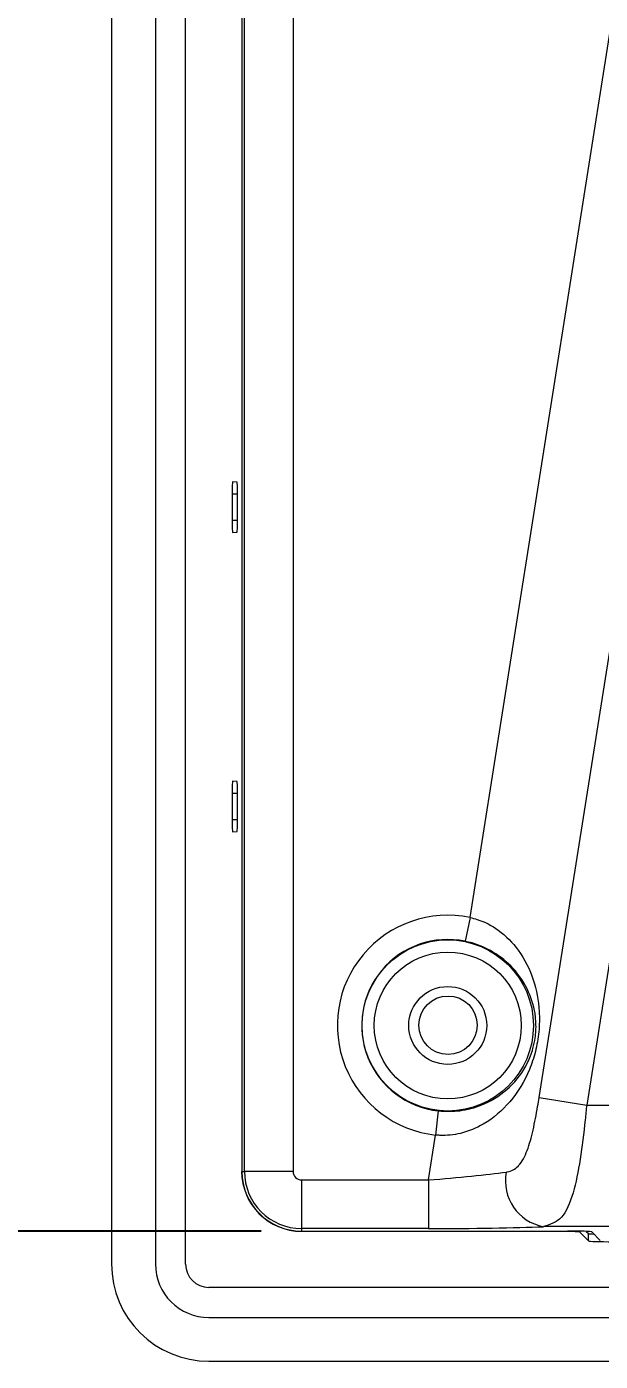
# Model space of a CAD drawing. Header units: millimetres. Extents: x 76 to 1788, y -159 to 878.
# Drawn here: x 1099.1 to 1122.7, y 279.5 to 334.3 of the extents above; entities that cross this region are included whole.
import ezdxf

# ---------------------------------------------------------------- set-up
doc = ezdxf.new("R2010")
doc.units = ezdxf.units.MM
doc.header["$LTSCALE"] = 2
doc.layers.add('DIM', color=7, linetype='Continuous')
doc.styles.get("Standard").update_dxf_attribs({"font": 'TIMES.TTF'})
doc.dimstyles.new('ISO-25', dxfattribs={"dimscale": 2, "dimtxt": 4, "dimasz": 2.5, "dimexe": 1.25, "dimexo": 0.625, "dimtad": 0, "dimdsep": 46, "dimtxsty": 'Standard', "dimcen": 2.5, "dimadec": 0, "dimazin": 0, "dimtfac": 1, "dimtmove": 0, "dimatfit": 3, "dimfxl": 0, "dimarcsym": 0})

# ---------------------------------------------------------------- blocks, each defined once
blk = doc.blocks.new('*D116')
at = {"layer": 'Defpoints', "color": 0}
for p in [(1110.02, 420.429), (1075.805, 284.829), (1110.02, 284.829)]:
    blk.add_point(p, dxfattribs=at)
at = {"layer": 'DIM', "color": 0, "lineweight": -2}
for p, q in [((1108.77, 420.429), (1073.305, 420.429)), ((1075.805, 415.429), (1075.805, 393.366)), ((1075.805, 289.829), (1075.805, 311.892)), ((1108.77, 284.829), (1073.305, 284.829))]:
    blk.add_line(p, q, dxfattribs=at)
at = {"layer": 'DIM', "color": 0}
for points in [[(1076.638, 415.429), (1074.972, 415.429), (1075.805, 420.429)], [(1074.972, 289.829), (1076.638, 289.829), (1075.805, 284.829)]]:
    blk.add_solid(points, dxfattribs=at)
at = {"layer": 'DIM', "color": 0, "lineweight": 0, "insert": (1075.805, 352.629), "char_height": 8, "attachment_point": 5, "rotation": 90}
blk.add_mtext('135.6mm [5.34"]', dxfattribs=at)

msp = doc.modelspace()

# ---------------------------------------------------------------- linework, layer by layer
at = {"lineweight": 0}
for p, q in [((1102.627, 421.778), (1102.627, 283.478)), ((1104.427, 421.778), (1104.427, 283.478)), ((1105.665, 283.475), (1105.665, 421.783)), ((1107.969, 417.979), (1107.969, 287.279)), ((1107.979, 417.979), (1107.979, 287.279)), ((1108.083, 287.279), (1108.083, 417.979)), ((1110.082, 417.979), (1110.082, 287.279)), ((1117.342, 297.718), (1132.727, 395.099)), ((1120.177, 290.316), (1136.633, 394.481)), ((1138.586, 394.173), (1122.13, 290.007)), ((1107.779, 315.61), (1107.595, 315.616)), ((1107.578, 315.117), (1107.578, 314.041)), ((1107.797, 315.109), (1107.578, 315.117)), ((1107.797, 314.049), (1107.797, 315.109)), ((1107.578, 314.041), (1107.797, 314.049)), ((1107.595, 313.542), (1107.779, 313.548)), ((1107.779, 303.31), (1107.595, 303.316)), ((1107.578, 302.817), (1107.578, 301.741)), ((1107.797, 302.809), (1107.578, 302.817)), ((1107.797, 301.749), (1107.797, 302.809)), ((1107.578, 301.741), (1107.797, 301.749)), ((1107.595, 301.242), (1107.779, 301.248)), ((1117.342, 297.718), (1117.141, 296.739)), ((1120.177, 290.316), (1122.13, 290.007)), ((1116.039, 289.768), (1115.929, 288.775)), ((1122.13, 290.007), (1127.098, 290.007)), ((1115.638, 286.932), (1115.929, 288.775)), ((1107.979, 287.279), (1108.083, 287.279)), ((1110.082, 287.279), (1108.083, 287.279)), ((1110.428, 286.932), (1115.638, 286.932)), ((1110.428, 286.932), (1110.428, 284.934)), ((1115.638, 286.932), (1115.638, 284.934)), ((1110.428, 284.934), (1110.428, 284.83)), ((1115.638, 284.934), (1110.428, 284.934)), ((1110.428, 284.83), (1121.338, 284.83)), ((1110.428, 284.819), (1120.847, 284.819)), ((1126.888, 285.011), (1120.355, 285.011)), ((1120.847, 284.819), (1120.847, 284.83)), ((1121.847, 284.825), (1121.847, 284.786)), ((1121.847, 284.786), (1122.205, 284.427)), ((1122.115, 284.817), (1122.205, 284.727)), ((1122.205, 284.427), (1122.205, 284.727)), ((1122.689, 284.444), (1122.337, 284.796)), ((1298.932, 282.515), (1106.625, 282.515)), ((1106.627, 281.278), (1298.927, 281.278)), ((1106.627, 279.478), (1298.927, 279.478))]:
    msp.add_line(p, q, dxfattribs=at)
for centre, radius in [((1116.428, 293.279), 3.517), ((1116.428, 293.279), 3.017), ((1116.428, 293.279), 1.6), ((1116.438, 293.289), 1.2)]:
    msp.add_circle(centre, radius, dxfattribs=at)
for centre, radius, start, end in [((1116.428, 293.279), 4.532, 78.3679, 263.6768), ((1116.428, 293.279), 3.533, 78.3679, 263.6768), ((1110.428, 287.279), 2.46, 180, 270), ((1110.428, 287.279), 2.449, 180, 270), ((1110.428, 287.279), 2.345, 180, 270), ((1110.428, 287.279), 0.347, 180, 270), ((1120.719, 286.901), 1.926, 169.5399, 259.1191), ((1106.627, 283.478), 4, 180, 270), ((1106.627, 283.478), 2.2, 180, 270), ((1106.625, 283.475), 0.96, 180, 270)]:
    msp.add_arc(centre, radius, start, end, dxfattribs=at)
for centre, major_axis, ratio, start_param, end_param in [((1107.596, 315.116), (0, 0.5), 0.034963, 6.281961, 7.85154), ((1107.779, 315.109), (0, 0.5), 0.034878, 4.712389, 6.281967), ((1107.596, 314.042), (0, 0.5), 0.034963, 1.573238, 3.142817), ((1107.779, 314.049), (0, 0.5), 0.034878, 3.142811, 4.712389), ((1107.596, 302.816), (0, 0.5), 0.034963, 6.281961, 7.85154), ((1107.779, 302.809), (0, 0.5), 0.034878, 4.712389, 6.281967), ((1107.596, 301.742), (0, 0.5), 0.034963, 1.573238, 3.142817), ((1107.779, 301.749), (0, 0.5), 0.034878, 3.142811, 4.712389), ((1115.671, 287.142), (4.099, 0.315), 0.050204, 4.700461, 5.586415), ((1115.671, 285.143), (6.075, 0.001), 0.034492, 4.706933, 5.592888), ((1120.847, 284.784), (1, 0), 0.034921, 0.034907, 1.570796), ((1121.338, 284.795), (1, 0), 0.034921, 0.034907, 1.570796), ((1123.205, 284.728), (1, 0), 0.034921, 3.176499, 3.821385), ((1123.205, 284.428), (1, 0), 0.034921, 3.176499, 4.712389)]:
    msp.add_ellipse(centre, major_axis=major_axis, ratio=ratio, start_param=start_param, end_param=end_param, dxfattribs=at)
for points, knots in [([(1117.342, 297.718), (1117.44, 297.693), (1117.859, 297.588), (1118.61, 297.187), (1119.43, 296.333), (1119.984, 295.195), (1120.203, 294.056), (1120.189, 293.033), (1120.044, 292.201), (1119.698, 291.181), (1119.059, 290.129), (1118.068, 289.255), (1117.032, 288.819), (1116.33, 288.742), (1115.986, 288.77), (1115.929, 288.775)], [0, 0, 0, 0, 0.022604, 0.096643, 0.189152, 0.303517, 0.41173, 0.475286, 0.537599, 0.597599, 0.725178, 0.843336, 0.922769, 0.987216, 1, 1, 1, 1]), ([(1116.039, 289.768), (1116.341, 289.754), (1116.678, 289.739), (1117.319, 289.835), (1118.095, 290.073), (1119.019, 290.712), (1119.617, 291.494), (1119.918, 292.25), (1120.011, 292.689), (1120.06, 293.137), (1120.038, 293.826), (1119.777, 294.709), (1119.204, 295.602), (1118.383, 296.288), (1117.644, 296.622), (1117.236, 296.717), (1117.141, 296.739)], [0, 0, 0, 0, 0.073165, 0.081501, 0.164879, 0.287248, 0.413311, 0.467614, 0.504924, 0.521171, 0.577877, 0.683501, 0.801123, 0.897976, 0.976064, 1, 1, 1, 1]), ([(1118.825, 287.251), (1118.841, 287.254), (1119.028, 287.282), (1119.199, 287.378), (1119.475, 287.667), (1119.711, 288.118), (1119.94, 288.983), (1120.084, 289.742), (1120.157, 290.195), (1120.177, 290.316)], [0, 0, 0, 0, 0.018155, 0.209128, 0.217353, 0.44287, 0.672012, 0.912283, 1, 1, 1, 1]), ([(1122.13, 290.007), (1122.11, 289.806), (1122.035, 289.041), (1121.874, 287.73), (1121.583, 286.296), (1121.14, 285.252), (1120.619, 285.092), (1120.355, 285.011)], [0, 0, 0, 0, 0.077116, 0.292172, 0.512517, 0.753218, 1, 1, 1, 1])]:
    msp.add_open_spline(points, degree=3, knots=knots, dxfattribs=at)

# ---------------------------------------------------------------- dimensions: what is measured, and where the dimension line sits
at = {"layer": 'DIM', "lineweight": 0}
dim = msp.add_linear_dim(base=(1075.805, 284.829), p1=(1110.02, 420.429), p2=(1110.02, 284.829), angle=90, dimstyle='ISO-25', override={"dimpost": 'mm'}, dxfattribs=at)
dim.commit()
dim.dimension.update_dxf_attribs({"geometry": '*D116', "text_midpoint": (1075.805, 352.629)})

doc.saveas('drawing.dxf')
